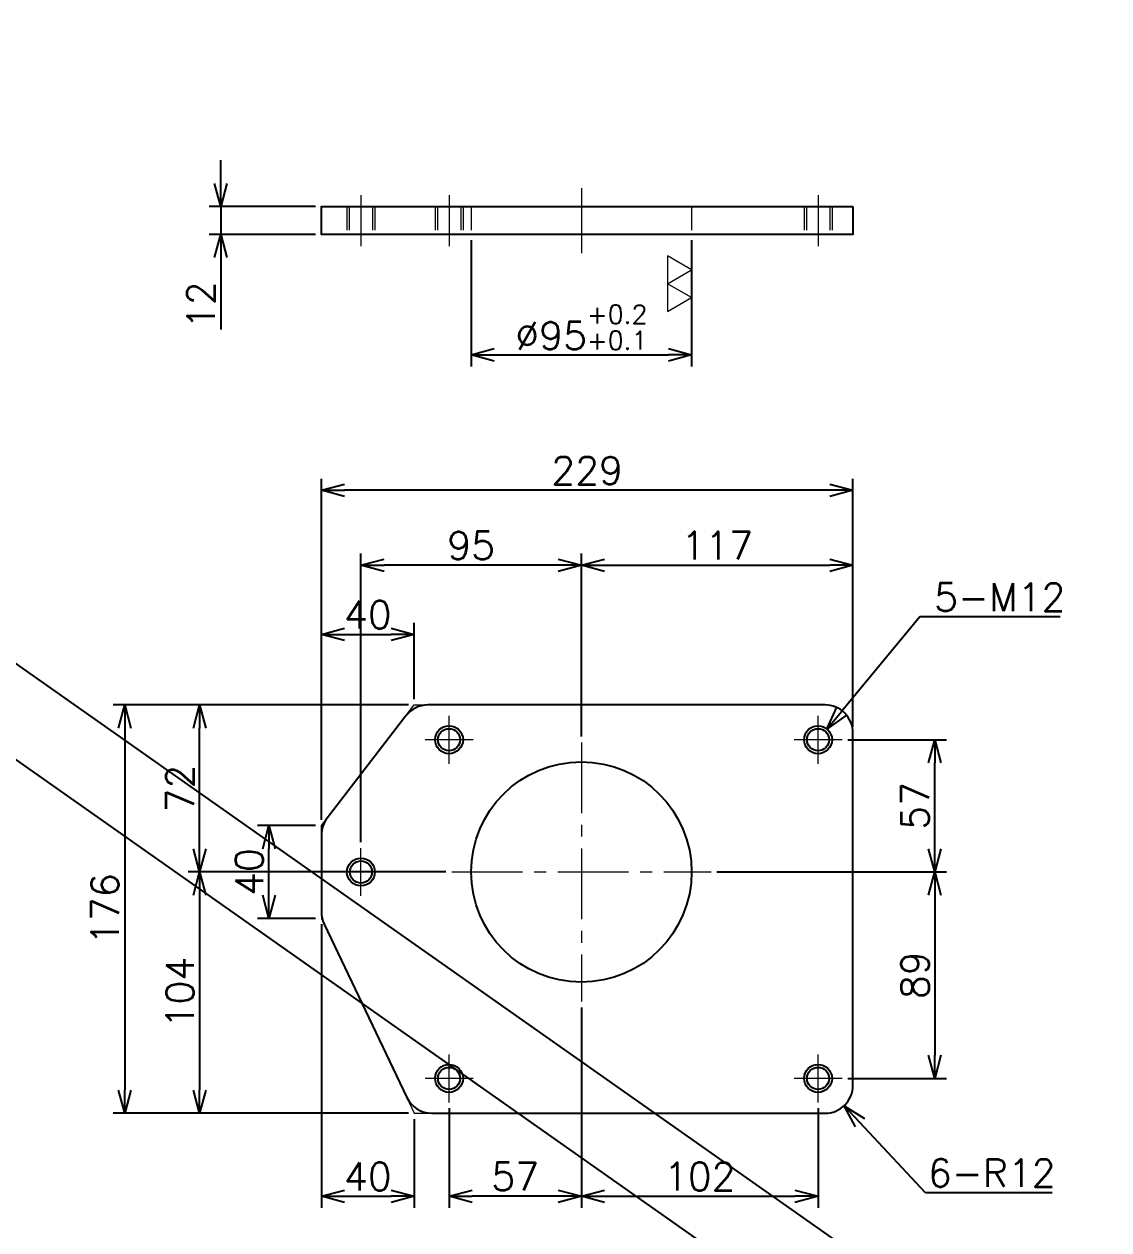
# Model space of a CAD drawing. Header units: millimetres. Extents: x -184 to 4931, y -34 to 1655.
# Drawn here: x 1460 to 1927, y 428 to 948 of the extents above; entities that cross this region are included whole.
import ezdxf
from ezdxf import colors
from ezdxf.entities.mleader import LeaderData, LeaderLine
from ezdxf.enums import TextEntityAlignment as Align
from ezdxf.math import Vec2, Vec3

# ---------------------------------------------------------------- set-up
doc = ezdxf.new("R2010")
doc.units = ezdxf.units.MM
doc.header["$LTSCALE"] = 1.6
doc.header["$PDMODE"] = 99
doc.header["$PDSIZE"] = 1
doc.linetypes.add('CENTER2', pattern=[28.575, 19.05, -3.175, 3.175, -3.175])
doc.linetypes.add('HIDDEN', pattern=[9.525, 6.35, -3.175])
for name, color, linetype, lineweight in [('04_HIDDEN', 2, 'HIDDEN', 13), ('05_CENTER', 4, 'CENTER2', 13), ('07_寸法線', 3, 'Continuous', 9), ('08_DIM', 3, 'Continuous', 13)]:
    doc.layers.add(name, color=color, linetype=linetype, lineweight=lineweight)
doc.layers.add('10_DRAFT', color=8, linetype='Continuous', lineweight=0, plot=False)
doc.styles.add('KSS_TXT', font='txt.shx', dxfattribs={"bigfont": 'extfont2.shx'})
doc.styles.get("Standard").update_dxf_attribs({"font": 'txt.shx', "bigfont": 'extfont2.shx'})
doc.dimstyles.new('KSS_DIM', dxfattribs={"dimscale": 4, "dimtxt": 3, "dimasz": 2.5, "dimexe": 1.25, "dimexo": 0.625, "dimtad": 1, "dimdsep": 46, "dimtxsty": 'KSS_TXT', "dimblk": 'OPEN30', "dimcen": 0, "dimazin": 2, "dimtfac": 0.75, "dimtmove": 0, "dimatfit": 3, "dimldrblk": 'OPEN30', "dimfxl": 1.25, "dimtolj": 1, "dimarcsym": 0})
doc.dimstyles.new('KSS_DIM$3', dxfattribs={"dimscale": 4, "dimtxt": 3, "dimasz": 2.5, "dimexe": 1.25, "dimexo": 0.625, "dimtad": 1, "dimtih": 1, "dimtoh": 1, "dimdsep": 46, "dimtxsty": 'KSS_TXT', "dimblk": 'OPEN30', "dimcen": 0, "dimazin": 2, "dimtfac": 0.75, "dimtofl": 0, "dimtmove": 0, "dimatfit": 3, "dimldrblk": 'OPEN30', "dimfxl": 1.25, "dimtolj": 1, "dimarcsym": 0})
doc.dimstyles.new('KSS_DIM$4', dxfattribs={"dimscale": 4, "dimtxt": 3, "dimasz": 2.5, "dimexe": 1.25, "dimexo": 0.625, "dimtad": 1, "dimtih": 1, "dimtoh": 1, "dimdsep": 46, "dimtxsty": 'KSS_TXT', "dimblk": 'OPEN30', "dimcen": 0, "dimse1": 1, "dimazin": 2, "dimtfac": 0.75, "dimtofl": 0, "dimtmove": 0, "dimatfit": 3, "dimldrblk": 'OPEN30', "dimfxl": 1.25, "dimtolj": 1, "dimarcsym": 0})

# ---------------------------------------------------------------- blocks, each defined once
blk = doc.blocks.new('M12Tz')
at = {"color": 0}
for radius in [6, 4.75]:
    blk.add_circle((0, 0), radius, dxfattribs=at)
at = {"layer": '05_CENTER'}
for p, q in [((0, -10.33), (0, 10.33)), ((10.33, 0), (-10.33, 0))]:
    blk.add_line(p, q, dxfattribs=at)
blk = doc.blocks.new('_Open30')
at = {"color": 0, "linetype": 'ByBlock', "lineweight": -2}
for p, q in [((-1, 0.268), (0, 0)), ((0, 0), (-1, -0.268)), ((0, 0), (-1, 0))]:
    blk.add_line(p, q, dxfattribs=at)
blk = doc.blocks.new('*D183')
at = {"layer": '08_DIM', "color": 0, "lineweight": -2, "transparency": 16777216}
for p, q in [((1699.71, 524), (1699.71, 437.58)), ((1642.71, 480.55), (1642.71, 437.58)), ((1689.71, 442.58), (1652.71, 442.58))]:
    blk.add_line(p, q, dxfattribs=at)
at = {"layer": 'Defpoints', "color": 0, "transparency": 16777216}
for p in [(1699.71, 526.5), (1642.71, 483.05), (1642.71, 442.58)]:
    blk.add_point(p, dxfattribs=at)
at = {"layer": '08_DIM', "color": 0, "lineweight": -2, "transparency": 16777216, "xscale": 10, "yscale": 10, "zscale": 10, "rotation": 180}
blk.add_blockref('_Open30', (1642.71, 442.58), dxfattribs=at)
at = {"layer": '08_DIM', "color": 0, "lineweight": -2, "transparency": 16777216, "xscale": 10, "yscale": 10, "zscale": 10}
blk.add_blockref('_Open30', (1699.71, 442.58), dxfattribs=at)
at = {"layer": '08_DIM', "color": 0, "transparency": 16777216, "insert": (1671.21, 451.08), "char_height": 12, "attachment_point": 5, "style": 'KSS_TXT'}
blk.add_mtext('\\A1;57', dxfattribs=at)
blk = doc.blocks.new('*D184')
at = {"layer": '08_DIM', "color": 0, "lineweight": -2, "transparency": 16777216}
for p, q in [((1604.71, 595.21), (1604.71, 719.61)), ((1699.71, 640.76), (1699.71, 719.61)), ((1689.71, 714.61), (1614.71, 714.61))]:
    blk.add_line(p, q, dxfattribs=at)
at = {"layer": 'Defpoints', "color": 0, "transparency": 16777216}
for p in [(1604.71, 714.61), (1699.71, 638.26), (1604.71, 592.71)]:
    blk.add_point(p, dxfattribs=at)
at = {"layer": '08_DIM', "color": 0, "lineweight": -2, "transparency": 16777216, "xscale": 10, "yscale": 10, "zscale": 10, "rotation": 180}
blk.add_blockref('_Open30', (1604.71, 714.61), dxfattribs=at)
at = {"layer": '08_DIM', "color": 0, "lineweight": -2, "transparency": 16777216, "xscale": 10, "yscale": 10, "zscale": 10}
blk.add_blockref('_Open30', (1699.71, 714.61), dxfattribs=at)
at = {"layer": '08_DIM', "color": 0, "transparency": 16777216, "insert": (1652.21, 723.11), "char_height": 12, "attachment_point": 5, "style": 'KSS_TXT'}
blk.add_mtext('\\A1;95', dxfattribs=at)
blk = doc.blocks.new('*D185')
at = {"layer": '08_DIM', "color": 0, "lineweight": -2, "transparency": 16777216}
for p, q in [((1699.71, 524), (1699.71, 437.58)), ((1801.71, 480.55), (1801.71, 437.58)), ((1709.71, 442.58), (1791.71, 442.58))]:
    blk.add_line(p, q, dxfattribs=at)
at = {"layer": 'Defpoints', "color": 0, "transparency": 16777216}
for p in [(1699.71, 526.5), (1801.71, 483.05), (1801.71, 442.58)]:
    blk.add_point(p, dxfattribs=at)
at = {"layer": '08_DIM', "color": 0, "lineweight": -2, "transparency": 16777216, "xscale": 10, "yscale": 10, "zscale": 10, "rotation": 180}
blk.add_blockref('_Open30', (1699.71, 442.58), dxfattribs=at)
at = {"layer": '08_DIM', "color": 0, "lineweight": -2, "transparency": 16777216, "xscale": 10, "yscale": 10, "zscale": 10}
blk.add_blockref('_Open30', (1801.71, 442.58), dxfattribs=at)
at = {"layer": '08_DIM', "color": 0, "transparency": 16777216, "insert": (1750.71, 451.08), "char_height": 12, "attachment_point": 5, "style": 'KSS_TXT'}
blk.add_mtext('\\A1;102', dxfattribs=at)
blk = doc.blocks.new('*D186')
at = {"layer": '08_DIM', "color": 0, "lineweight": -2, "transparency": 16777216}
for p, q in [((1814.55, 639.38), (1856.98, 639.38)), ((1851.98, 592.38), (1851.98, 629.38)), ((1758.09, 582.38), (1856.98, 582.38))]:
    blk.add_line(p, q, dxfattribs=at)
at = {"layer": 'Defpoints', "color": 0, "transparency": 16777216}
for p in [(1812.05, 639.38), (1851.98, 639.38), (1755.59, 582.38)]:
    blk.add_point(p, dxfattribs=at)
at = {"layer": '08_DIM', "color": 0, "lineweight": -2, "transparency": 16777216, "xscale": 10, "yscale": 10, "zscale": 10}
for p, rotation in [((1851.98, 639.38), 90), ((1851.98, 582.38), 270)]:
    blk.add_blockref('_Open30', p, dxfattribs=dict(at, rotation=rotation))
at = {"layer": '08_DIM', "color": 0, "transparency": 16777216, "insert": (1843.48, 610.88), "char_height": 12, "attachment_point": 5, "rotation": 90, "style": 'KSS_TXT'}
blk.add_mtext('\\A1;57', dxfattribs=at)
blk = doc.blocks.new('*D187')
at = {"layer": '08_DIM', "color": 0, "lineweight": -2, "transparency": 16777216}
for p, q in [((1758.09, 582.38), (1856.98, 582.38)), ((1851.98, 572.38), (1851.98, 503.38)), ((1814.55, 493.38), (1856.98, 493.38))]:
    blk.add_line(p, q, dxfattribs=at)
at = {"layer": 'Defpoints', "color": 0, "transparency": 16777216}
for p in [(1755.59, 582.38), (1812.05, 493.38), (1851.98, 493.38)]:
    blk.add_point(p, dxfattribs=at)
at = {"layer": '08_DIM', "color": 0, "lineweight": -2, "transparency": 16777216, "xscale": 10, "yscale": 10, "zscale": 10}
for p, rotation in [((1851.98, 582.38), 90), ((1851.98, 493.38), 270)]:
    blk.add_blockref('_Open30', p, dxfattribs=dict(at, rotation=rotation))
at = {"layer": '08_DIM', "color": 0, "transparency": 16777216, "insert": (1843.48, 537.88), "char_height": 12, "attachment_point": 5, "rotation": 90, "style": 'KSS_TXT'}
blk.add_mtext('\\A1;89', dxfattribs=at)
blk = doc.blocks.new('*D188')
at = {"layer": '08_DIM', "color": 0, "lineweight": -2, "transparency": 16777216}
for p, q in [((1625.21, 654.38), (1530.24, 654.38)), ((1535.24, 592.38), (1535.24, 644.38)), ((1641.33, 582.38), (1530.24, 582.38))]:
    blk.add_line(p, q, dxfattribs=at)
at = {"layer": 'Defpoints', "color": 0, "transparency": 16777216}
for p in [(1535.24, 654.38), (1627.71, 654.38), (1643.83, 582.38)]:
    blk.add_point(p, dxfattribs=at)
at = {"layer": '08_DIM', "color": 0, "lineweight": -2, "transparency": 16777216, "xscale": 10, "yscale": 10, "zscale": 10}
for p, rotation in [((1535.24, 654.38), 90), ((1535.24, 582.38), 270)]:
    blk.add_blockref('_Open30', p, dxfattribs=dict(at, rotation=rotation))
at = {"layer": '08_DIM', "color": 0, "transparency": 16777216, "insert": (1526.74, 618.38), "char_height": 12, "attachment_point": 5, "rotation": 90, "style": 'KSS_TXT'}
blk.add_mtext('\\A1;72', dxfattribs=at)
blk = doc.blocks.new('*D189')
at = {"layer": '08_DIM', "color": 0, "lineweight": -2, "transparency": 16777216}
for p, q in [((1585.21, 602.38), (1560.11, 602.38)), ((1565.11, 572.38), (1565.11, 592.38)), ((1585.21, 562.38), (1560.11, 562.38))]:
    blk.add_line(p, q, dxfattribs=at)
at = {"layer": 'Defpoints', "color": 0, "transparency": 16777216}
for p in [(1565.11, 602.38), (1587.71, 602.38), (1587.71, 562.38)]:
    blk.add_point(p, dxfattribs=at)
at = {"layer": '08_DIM', "color": 0, "lineweight": -2, "transparency": 16777216, "xscale": 10, "yscale": 10, "zscale": 10}
for p, rotation in [((1565.11, 602.38), 90), ((1565.11, 562.38), 270)]:
    blk.add_blockref('_Open30', p, dxfattribs=dict(at, rotation=rotation))
at = {"layer": '08_DIM', "color": 0, "transparency": 16777216, "insert": (1556.61, 582.38), "char_height": 12, "attachment_point": 5, "rotation": 90, "style": 'KSS_TXT'}
blk.add_mtext('\\A1;40', dxfattribs=at)
blk = doc.blocks.new('*D190')
at = {"layer": '08_DIM', "color": 0, "lineweight": -2, "transparency": 16777216}
for p, q in [((1587.71, 604.88), (1587.71, 751.91)), ((1816.71, 644.88), (1816.71, 751.91)), ((1806.71, 746.91), (1597.71, 746.91))]:
    blk.add_line(p, q, dxfattribs=at)
at = {"layer": 'Defpoints', "color": 0, "transparency": 16777216}
for p in [(1587.71, 746.91), (1816.71, 642.38), (1587.71, 602.38)]:
    blk.add_point(p, dxfattribs=at)
at = {"layer": '08_DIM', "color": 0, "lineweight": -2, "transparency": 16777216, "xscale": 10, "yscale": 10, "zscale": 10, "rotation": 180}
blk.add_blockref('_Open30', (1587.71, 746.91), dxfattribs=at)
at = {"layer": '08_DIM', "color": 0, "lineweight": -2, "transparency": 16777216, "xscale": 10, "yscale": 10, "zscale": 10}
blk.add_blockref('_Open30', (1816.71, 746.91), dxfattribs=at)
at = {"layer": '08_DIM', "color": 0, "transparency": 16777216, "insert": (1702.21, 755.41), "char_height": 12, "attachment_point": 5, "style": 'KSS_TXT'}
blk.add_mtext('\\A1;229', dxfattribs=at)
blk = doc.blocks.new('*D191')
at = {"layer": '08_DIM', "color": 0, "lineweight": -2, "transparency": 16777216}
for p, q in [((1699.71, 640.76), (1699.71, 719.61)), ((1816.71, 644.88), (1816.71, 719.61)), ((1709.71, 714.61), (1806.71, 714.61))]:
    blk.add_line(p, q, dxfattribs=at)
at = {"layer": 'Defpoints', "color": 0, "transparency": 16777216}
for p in [(1816.71, 714.61), (1816.71, 642.38), (1699.71, 638.26)]:
    blk.add_point(p, dxfattribs=at)
at = {"layer": '08_DIM', "color": 0, "lineweight": -2, "transparency": 16777216, "xscale": 10, "yscale": 10, "zscale": 10, "rotation": 180}
blk.add_blockref('_Open30', (1699.71, 714.61), dxfattribs=at)
at = {"layer": '08_DIM', "color": 0, "lineweight": -2, "transparency": 16777216, "xscale": 10, "yscale": 10, "zscale": 10}
blk.add_blockref('_Open30', (1816.71, 714.61), dxfattribs=at)
at = {"layer": '08_DIM', "color": 0, "transparency": 16777216, "insert": (1758.21, 723.11), "char_height": 12, "attachment_point": 5, "style": 'KSS_TXT'}
blk.add_mtext('\\A1;117', dxfattribs=at)
blk = doc.blocks.new('*D192')
at = {"layer": '08_DIM', "color": 0, "lineweight": -2, "transparency": 16777216}
for p, q in [((1641.33, 582.38), (1530.24, 582.38)), ((1535.24, 572.38), (1535.24, 488.38)), ((1625.21, 478.38), (1530.24, 478.38))]:
    blk.add_line(p, q, dxfattribs=at)
at = {"layer": 'Defpoints', "color": 0, "transparency": 16777216}
for p in [(1643.83, 582.38), (1535.24, 478.38), (1627.71, 478.38)]:
    blk.add_point(p, dxfattribs=at)
at = {"layer": '08_DIM', "color": 0, "lineweight": -2, "transparency": 16777216, "xscale": 10, "yscale": 10, "zscale": 10}
for p, rotation in [((1535.24, 582.38), 90), ((1535.24, 478.38), 270)]:
    blk.add_blockref('_Open30', p, dxfattribs=dict(at, rotation=rotation))
at = {"layer": '08_DIM', "color": 0, "transparency": 16777216, "insert": (1526.74, 530.38), "char_height": 12, "attachment_point": 5, "rotation": 90, "style": 'KSS_TXT'}
blk.add_mtext('\\A1;104', dxfattribs=at)
blk = doc.blocks.new('*D193')
at = {"layer": '08_DIM', "color": 0, "lineweight": -2, "transparency": 16777216}
for p, q in [((1625.21, 654.38), (1497.94, 654.38)), ((1502.94, 644.38), (1502.94, 488.38)), ((1625.21, 478.38), (1497.94, 478.38))]:
    blk.add_line(p, q, dxfattribs=at)
at = {"layer": 'Defpoints', "color": 0, "transparency": 16777216}
for p in [(1627.71, 654.38), (1502.94, 478.38), (1627.71, 478.38)]:
    blk.add_point(p, dxfattribs=at)
at = {"layer": '08_DIM', "color": 0, "lineweight": -2, "transparency": 16777216, "xscale": 10, "yscale": 10, "zscale": 10}
for p, rotation in [((1502.94, 654.38), 90), ((1502.94, 478.38), 270)]:
    blk.add_blockref('_Open30', p, dxfattribs=dict(at, rotation=rotation))
at = {"layer": '08_DIM', "color": 0, "transparency": 16777216, "insert": (1494.44, 566.38), "char_height": 12, "attachment_point": 5, "rotation": 90, "style": 'KSS_TXT'}
blk.add_mtext('\\A1;176', dxfattribs=at)
blk = doc.blocks.new('*D194')
at = {"layer": '08_DIM', "color": 0, "lineweight": -2, "transparency": 16777216}
for p, q in [((1544.32, 879.21), (1544.32, 889.21)), ((1585.21, 869.21), (1539.32, 869.21)), ((1544.32, 869.21), (1544.32, 857.21)), ((1585.21, 857.21), (1539.32, 857.21)), ((1544.32, 847.21), (1544.32, 816.21))]:
    blk.add_line(p, q, dxfattribs=at)
at = {"layer": 'Defpoints', "color": 0, "transparency": 16777216}
for p in [(1587.71, 869.21), (1544.32, 857.21), (1587.71, 857.21)]:
    blk.add_point(p, dxfattribs=at)
at = {"layer": '08_DIM', "color": 0, "lineweight": -2, "transparency": 16777216, "xscale": 10, "yscale": 10, "zscale": 10}
for p, rotation in [((1544.32, 869.21), 270), ((1544.32, 857.21), 90)]:
    blk.add_blockref('_Open30', p, dxfattribs=dict(at, rotation=rotation))
at = {"layer": '08_DIM', "color": 0, "transparency": 16777216, "insert": (1535.82, 826.71), "char_height": 12, "attachment_point": 5, "rotation": 90, "style": 'KSS_TXT'}
blk.add_mtext('\\A1;12', dxfattribs=at)
blk = doc.blocks.new('*D195')
at = {"layer": '08_DIM', "color": 0, "lineweight": -2, "transparency": 16777216}
for p, q in [((1652.21, 854.71), (1652.21, 800.32)), ((1747.21, 854.71), (1747.21, 800.32)), ((1662.21, 805.32), (1737.21, 805.32))]:
    blk.add_line(p, q, dxfattribs=at)
at = {"layer": 'Defpoints', "color": 0, "transparency": 16777216}
for p in [(1652.21, 857.21), (1747.21, 857.21), (1747.21, 805.32)]:
    blk.add_point(p, dxfattribs=at)
at = {"layer": '08_DIM', "color": 0, "lineweight": -2, "transparency": 16777216, "xscale": 10, "yscale": 10, "zscale": 10, "rotation": 180}
blk.add_blockref('_Open30', (1652.21, 805.32), dxfattribs=at)
at = {"layer": '08_DIM', "color": 0, "lineweight": -2, "transparency": 16777216, "xscale": 10, "yscale": 10, "zscale": 10}
blk.add_blockref('_Open30', (1747.21, 805.32), dxfattribs=at)
at = {"layer": '08_DIM', "color": 0, "transparency": 16777216, "insert": (1699.71, 817.15), "char_height": 12, "attachment_point": 5, "style": 'KSS_TXT'}
blk.add_mtext('%%C95{\\H8.000000;\\S+0.2^ +0.1;}', dxfattribs=at)
blk = doc.blocks.new('*D196')
at = {"layer": '08_DIM', "color": 0, "lineweight": -2, "transparency": 16777216}
for p, q in [((1845.5, 692.34), (1811.91, 651.71)), ((1906, 692.34), (1845.5, 692.34))]:
    blk.add_line(p, q, dxfattribs=at)
at = {"layer": 'Defpoints', "color": 0, "transparency": 16777216}
for p in [(1805.54, 644), (1797.89, 634.75)]:
    blk.add_point(p, dxfattribs=at)
at = {"layer": '08_DIM', "color": 0, "lineweight": -2, "transparency": 16777216, "xscale": 10, "yscale": 10, "zscale": 10, "rotation": 230.4169207867893}
blk.add_blockref('_Open30', (1805.54, 644), dxfattribs=at)
at = {"layer": '08_DIM', "color": 0, "transparency": 16777216, "insert": (1880, 700.84), "char_height": 12, "attachment_point": 5, "style": 'KSS_TXT'}
blk.add_mtext('\\A1;5-M12', dxfattribs=at)
blk = doc.blocks.new('p1ba02')
for p, q in [((-1.5, 2.6), (1.5, 2.6)), ((0, 0), (-1.5, 2.6)), ((1.5, 2.6), (0, 0)), ((3, 0), (1.5, 2.6)), ((1.5, 2.6), (4.5, 2.6)), ((4.5, 2.6), (3, 0))]:
    blk.add_line(p, q)
blk = doc.blocks.new('*D200')
at = {"layer": '08_DIM', "color": 0, "lineweight": -2, "transparency": 16777216}
for p, q in [((1587.71, 604.88), (1587.71, 689.81)), ((1627.71, 656.88), (1627.71, 689.81)), ((1597.71, 684.81), (1617.71, 684.81))]:
    blk.add_line(p, q, dxfattribs=at)
at = {"layer": 'Defpoints', "color": 0, "transparency": 16777216}
for p in [(1627.71, 684.81), (1627.71, 654.38), (1587.71, 602.38)]:
    blk.add_point(p, dxfattribs=at)
at = {"layer": '08_DIM', "color": 0, "lineweight": -2, "transparency": 16777216, "xscale": 10, "yscale": 10, "zscale": 10, "rotation": 180}
blk.add_blockref('_Open30', (1587.71, 684.81), dxfattribs=at)
at = {"layer": '08_DIM', "color": 0, "lineweight": -2, "transparency": 16777216, "xscale": 10, "yscale": 10, "zscale": 10}
blk.add_blockref('_Open30', (1627.71, 684.81), dxfattribs=at)
at = {"layer": '08_DIM', "color": 0, "transparency": 16777216, "insert": (1607.71, 693.31), "char_height": 12, "attachment_point": 5, "style": 'KSS_TXT'}
blk.add_mtext('\\A1;40', dxfattribs=at)
blk = doc.blocks.new('*D201')
at = {"layer": '08_DIM', "color": 0, "lineweight": -2, "transparency": 16777216}
for p, q in [((1587.71, 559.88), (1587.71, 437.58)), ((1627.71, 475.88), (1627.71, 437.58)), ((1597.71, 442.58), (1617.71, 442.58))]:
    blk.add_line(p, q, dxfattribs=at)
at = {"layer": 'Defpoints', "color": 0, "transparency": 16777216}
for p in [(1587.71, 562.38), (1627.71, 478.38), (1627.71, 442.58)]:
    blk.add_point(p, dxfattribs=at)
at = {"layer": '08_DIM', "color": 0, "lineweight": -2, "transparency": 16777216, "xscale": 10, "yscale": 10, "zscale": 10, "rotation": 180}
blk.add_blockref('_Open30', (1587.71, 442.58), dxfattribs=at)
at = {"layer": '08_DIM', "color": 0, "lineweight": -2, "transparency": 16777216, "xscale": 10, "yscale": 10, "zscale": 10}
blk.add_blockref('_Open30', (1627.71, 442.58), dxfattribs=at)
at = {"layer": '08_DIM', "color": 0, "transparency": 16777216, "insert": (1607.71, 451.08), "char_height": 12, "attachment_point": 5, "style": 'KSS_TXT'}
blk.add_mtext('\\A1;40', dxfattribs=at)
blk = doc.blocks.new('*D202')
at = {"layer": '08_DIM', "color": 0, "lineweight": -2, "transparency": 16777216}
for p, q in [((1848.05, 444.12), (1819.75, 474.32)), ((1902.55, 444.12), (1848.05, 444.12))]:
    blk.add_line(p, q, dxfattribs=at)
at = {"layer": 'Defpoints', "color": 0, "transparency": 16777216}
for p in [(1804.71, 490.38), (1812.92, 481.62)]:
    blk.add_point(p, dxfattribs=at)
at = {"layer": '08_DIM', "color": 0, "lineweight": -2, "transparency": 16777216, "xscale": 10, "yscale": 10, "zscale": 10, "rotation": 133.1327675128002}
blk.add_blockref('_Open30', (1812.92, 481.62), dxfattribs=at)
at = {"layer": '08_DIM', "color": 0, "transparency": 16777216, "insert": (1876.55, 452.62), "char_height": 12, "attachment_point": 5, "style": 'KSS_TXT'}
blk.add_mtext('\\A1;6-R12', dxfattribs=at)
blk = doc.blocks.new('AM_BALLOON1')
at = {"transparency": 16777216}
blk.add_circle((0, 0), 5, dxfattribs=at)
blk.add_attdef('B_NUMBER', text='', height=3, dxfattribs=at).set_placement((0, 0), align=Align.MIDDLE_CENTER)
blk = doc.blocks.new('_OPEN')
at = {"color": 0, "linetype": 'ByBlock'}
for p, q in [((-1, 0.167), (0, 0)), ((0, 0), (-1, -0.167)), ((0, 0), (-1, 0))]:
    blk.add_line(p, q, dxfattribs=at)

msp = doc.modelspace()

# ---------------------------------------------------------------- linework, layer by layer
for p, q in [((0, 1655.492), (2352.09, 0)), ((58.854, 1655.492), (2359.356, 36.31))]:
    msp.add_line(p, q)
at = {"color": 0}
msp.add_line((1635.29, 478.379), (1660.37, 478.379), dxfattribs=at)
msp.add_lwpolyline([(1816.713, 869.206), (1816.713, 857.206), (1587.713, 857.206), (1587.713, 869.206)], close=True, dxfattribs=at)
msp.add_lwpolyline([(1635.29, 478.379), (1804.713, 478.379, 0.4142136), (1816.713, 490.379), (1816.713, 642.379, 0.4142136), (1804.713, 654.379), (1633.622, 654.379, 0.2328518), (1624.111, 649.695), (1590.202, 605.614, 0.1654081), (1587.713, 598.297), (1587.713, 565.09, 0.1115642), (1588.879, 559.931), (1624.456, 485.22, 0.2892812), (1635.29, 478.379)], format="xyb", dxfattribs=at)
msp.add_circle((1699.713, 582.379), 47.5, dxfattribs=at)
at = {"layer": '04_HIDDEN'}
for p, q in [((1598.713, 869.206), (1598.713, 857.206)), ((1599.713, 869.206), (1599.713, 857.206)), ((1609.713, 869.206), (1609.713, 857.206)), ((1610.713, 869.206), (1610.713, 857.206)), ((1636.713, 869.206), (1636.713, 857.206)), ((1637.713, 869.206), (1637.713, 857.206)), ((1647.713, 869.206), (1647.713, 857.206)), ((1648.713, 869.206), (1648.713, 857.206)), ((1652.213, 869.206), (1652.213, 857.206)), ((1747.213, 869.206), (1747.213, 857.206)), ((1795.713, 869.206), (1795.713, 857.206)), ((1796.713, 869.206), (1796.713, 857.206)), ((1806.713, 869.206), (1806.713, 857.206)), ((1807.713, 869.206), (1807.713, 857.206))]:
    msp.add_line(p, q, dxfattribs=at)
at = {"layer": '05_CENTER'}
for p, q in [((1604.713, 874.206), (1604.713, 852.206)), ((1642.713, 874.206), (1642.713, 852.206)), ((1699.713, 877.21), (1699.713, 849.202)), ((1801.713, 874.206), (1801.713, 852.206)), ((1699.713, 638.257), (1699.713, 526.501)), ((1643.835, 582.379), (1755.592, 582.379))]:
    msp.add_line(p, q, dxfattribs=at)
at = {"layer": '08_DIM'}
for points in [[(1624.111, 649.695), (1627.713, 654.379), (1633.622, 654.379)], [(1587.713, 598.297), (1587.713, 602.379), (1590.202, 605.614)], [(1587.713, 565.09), (1587.713, 562.379), (1588.879, 559.931)], [(1624.456, 485.22), (1627.713, 478.379), (1635.29, 478.379)]]:
    msp.add_lwpolyline(points, dxfattribs=at)
at = {"layer": '10_DRAFT'}
for p, q in [((1699.713, 869.206), (1699.713, 857.206)), ((1627.713, 654.379), (1644.468, 654.379))]:
    msp.add_line(p, q, dxfattribs=at)

# ---------------------------------------------------------------- block references
for p in [(1642.713, 639.379), (1801.713, 639.379), (1604.713, 582.379), (1642.713, 493.379), (1801.713, 493.379)]:
    msp.add_blockref('M12Tz', p)
at = {"layer": '08_DIM', "xscale": -4, "yscale": 4, "zscale": 4, "rotation": 90}
msp.add_blockref('p1ba02', (1747.213, 841.971), dxfattribs=at)

# ---------------------------------------------------------------- dimensions: what is measured, and where the dimension line sits
at = {"layer": '08_DIM'}
for base, p1, p2, picture, middle in [((1544.321, 857.206), (1587.713, 869.206), (1587.713, 857.206), '*D194', (1535.821, 826.706)), ((1502.94, 478.379), (1627.713, 654.379), (1627.713, 478.379), '*D193', (1494.44, 566.379)), ((1535.237, 654.379), (1643.835, 582.379), (1627.713, 654.379), '*D188', (1526.737, 618.379)), ((1851.978, 639.379), (1755.592, 582.379), (1812.045, 639.379), '*D186', (1843.478, 610.879)), ((1565.112, 602.379), (1587.713, 562.379), (1587.713, 602.379), '*D189', (1556.612, 582.379)), ((1535.237, 478.379), (1643.835, 582.379), (1627.713, 478.379), '*D192', (1526.737, 530.379)), ((1851.978, 493.379), (1755.592, 582.379), (1812.045, 493.379), '*D187', (1843.478, 537.879))]:
    dim = msp.add_linear_dim(base=base, p1=p1, p2=p2, angle=90, dimstyle='KSS_DIM', dxfattribs=at)
    dim.commit()
    dim.dimension.update_dxf_attribs({"geometry": picture, "text_midpoint": middle})
dim = msp.add_linear_dim(base=(1747.213, 805.316), p1=(1652.213, 857.206), p2=(1747.213, 857.206), text='%%C<>', dimstyle='KSS_DIM', override={"dimpost": '', "dimtol": 1, "dimlim": 0, "dimtp": 0.2, "dimtm": -0.1, "dimtfac": 0.666667, "dimtdec": 2, "dimtolj": 0, "dimtzin": 8}, dxfattribs=at)
dim.commit()
dim.dimension.update_dxf_attribs({"geometry": '*D195', "text_midpoint": (1699.713, 817.149)})
for base, p1, p2, picture, middle in [((1587.713, 746.911), (1816.713, 642.379), (1587.713, 602.379), '*D190', (1702.213, 755.411)), ((1604.713, 714.608), (1699.713, 638.257), (1604.713, 592.711), '*D184', (1652.213, 723.108)), ((1816.713, 714.608), (1699.713, 638.257), (1816.713, 642.379), '*D191', (1758.213, 723.108)), ((1627.713, 684.81), (1587.713, 602.379), (1627.713, 654.379), '*D200', (1607.713, 693.31)), ((1627.713, 442.577), (1587.713, 562.379), (1627.713, 478.379), '*D201', (1607.713, 451.077)), ((1642.713, 442.577), (1699.713, 526.501), (1642.713, 483.047), '*D183', (1671.213, 451.077)), ((1801.713, 442.577), (1699.713, 526.501), (1801.713, 483.047), '*D185', (1750.713, 451.077))]:
    dim = msp.add_linear_dim(base=base, p1=p1, p2=p2, dimstyle='KSS_DIM', dxfattribs=at)
    dim.commit()
    dim.dimension.update_dxf_attribs({"geometry": picture, "text_midpoint": middle})
dim = msp.add_diameter_dim_2p(p1=(1797.89, 634.755), p2=(1805.536, 644.003), text='5-M<>', dimstyle='KSS_DIM$3', override={"dimpost": '<>', "dimtix": 1}, dxfattribs=at)
dim.commit()
dim.dimension.update_dxf_attribs({"geometry": '*D196', "text_midpoint": (1879.998, 692.338), "dimtype": 163})
dim = msp.add_radius_dim(center=(1804.713, 490.379), mpoint=(1812.917, 481.622), text='6-<>', dimstyle='KSS_DIM$4', override={"dimpost": 'R<>', "dimtix": 1}, dxfattribs=at)
dim.commit()
dim.dimension.update_dxf_attribs({"geometry": '*D202', "text_midpoint": (1876.553, 444.119), "dimtype": 164})

# ---------------------------------------------------------------- leaders
at = {"layer": '07_寸法線'}
ml = msp.add_multileader_block('Standard', dxfattribs=at)
ml.set_content('AM_BALLOON1', color=256, scale=5)
ml.set_attribute('B_NUMBER', '4', width=0)
ml.set_leader_properties(color=256, linetype='ByLayer', lineweight=-1)
ml.set_arrow_properties(name='OPEN')
ml.build(insert=Vec2(0, 0))
ml.multileader.update_dxf_attribs({"leader_type": 0, "has_dogleg": 0, "text_right_attachment_type": 6, "dogleg_length": 0, "arrow_head_size": 10, "scale": 2.5, "block_connection_type": 1})
ctx = ml.context
ctx.base_point, ctx.scale, ctx.char_height, ctx.arrow_head_size, ctx.landing_gap_size, ctx.plane_origin = Vec3(2930.951, 1477.851), 2.5, 20, 10, 10, Vec3(2930.951, 1477.851)
ctx.right_attachment, ctx.attachment_type = 6, 1
notes = []
notes.append((ctx, [(0, (0, 0, 0), (0, 0), (1, 0), 1, [])]))
ctx.block.insert = Vec3(2930.951, 1477.851)
ml = msp.add_multileader_block('Standard', dxfattribs=at)
ml.set_content('AM_BALLOON1', color=256, scale=5)
ml.set_attribute('B_NUMBER', '10', width=0)
ml.set_leader_properties(color=256, linetype='ByLayer', lineweight=-1)
ml.set_arrow_properties(name='OPEN')
ml.build(insert=Vec2(0, 0))
ml.multileader.update_dxf_attribs({"leader_type": 0, "has_dogleg": 0, "text_right_attachment_type": 6, "dogleg_length": 0, "arrow_head_size": 10, "scale": 2.5, "block_connection_type": 1})
ctx = ml.context
ctx.base_point, ctx.scale, ctx.char_height, ctx.arrow_head_size, ctx.landing_gap_size, ctx.plane_origin = Vec3(4461.442, 898.572), 2.5, 20, 10, 10, Vec3(4461.442, 898.572)
ctx.right_attachment, ctx.attachment_type = 6, 1
notes.append((ctx, [(0, (0, 0, 0), (0, 0), (1, 0), 1, [])]))
ctx.block.insert = Vec3(4461.442, 898.572)
ml = msp.add_multileader_block('Standard', dxfattribs=at)
ml.set_content('AM_BALLOON1', color=256, scale=5)
ml.set_attribute('B_NUMBER', '5', width=0)
ml.set_leader_properties(color=256, linetype='ByLayer', lineweight=-1)
ml.set_arrow_properties(name='OPEN')
ml.build(insert=Vec2(0, 0))
ml.multileader.update_dxf_attribs({"leader_type": 0, "has_dogleg": 0, "text_right_attachment_type": 6, "dogleg_length": 0, "arrow_head_size": 10, "scale": 2.5, "block_connection_type": 1})
ctx = ml.context
ctx.base_point, ctx.scale, ctx.char_height, ctx.arrow_head_size, ctx.landing_gap_size, ctx.plane_origin = Vec3(2874.913, 844.404), 2.5, 20, 10, 10, Vec3(2874.913, 844.404)
ctx.right_attachment, ctx.attachment_type = 6, 1
notes.append((ctx, [(0, (0, 0, 0), (0, 0), (1, 0), 1, [])]))
ctx.block.insert = Vec3(2874.913, 844.404)
ml = msp.add_multileader_block('Standard', dxfattribs=at)
ml.set_content('AM_BALLOON1', color=256, scale=5)
ml.set_attribute('B_NUMBER', '6', width=0)
ml.set_leader_properties(color=256, linetype='ByLayer', lineweight=-1)
ml.set_arrow_properties(name='OPEN')
ml.build(insert=Vec2(0, 0))
ml.multileader.update_dxf_attribs({"leader_type": 0, "has_dogleg": 0, "text_right_attachment_type": 6, "dogleg_length": 0, "arrow_head_size": 10, "scale": 2.5, "block_connection_type": 1})
ctx = ml.context
ctx.base_point, ctx.scale, ctx.char_height, ctx.arrow_head_size, ctx.landing_gap_size, ctx.plane_origin = Vec3(3274.913, 844.404), 2.5, 20, 10, 10, Vec3(3274.913, 844.404)
ctx.right_attachment, ctx.attachment_type = 6, 1
notes.append((ctx, [(0, (0, 0, 0), (0, 0), (1, 0), 1, [])]))
ctx.block.insert = Vec3(3274.913, 844.404)
ml = msp.add_multileader_block('Standard', dxfattribs=at)
ml.set_content('AM_BALLOON1', color=256, scale=5)
ml.set_attribute('B_NUMBER', '7', width=0)
ml.set_leader_properties(color=256, linetype='ByLayer', lineweight=-1)
ml.set_arrow_properties(name='OPEN')
ml.build(insert=Vec2(0, 0))
ml.multileader.update_dxf_attribs({"leader_type": 0, "has_dogleg": 0, "text_right_attachment_type": 6, "dogleg_length": 0, "arrow_head_size": 10, "scale": 2.5, "block_connection_type": 1})
ctx = ml.context
ctx.base_point, ctx.scale, ctx.char_height, ctx.arrow_head_size, ctx.landing_gap_size, ctx.plane_origin = Vec3(3674.913, 844.404), 2.5, 20, 10, 10, Vec3(3674.913, 844.404)
ctx.right_attachment, ctx.attachment_type = 6, 1
notes.append((ctx, [(0, (0, 0, 0), (0, 0), (1, 0), 1, [])]))
ctx.block.insert = Vec3(3674.913, 844.404)
ml = msp.add_multileader_block('Standard', dxfattribs=at)
ml.set_content('AM_BALLOON1', color=256, scale=5)
ml.set_attribute('B_NUMBER', '8', width=0)
ml.set_leader_properties(color=256, linetype='ByLayer', lineweight=-1)
ml.set_arrow_properties(name='OPEN')
ml.build(insert=Vec2(0, 0))
ml.multileader.update_dxf_attribs({"leader_type": 0, "has_dogleg": 0, "text_right_attachment_type": 6, "dogleg_length": 0, "arrow_head_size": 10, "scale": 2.5, "block_connection_type": 1})
ctx = ml.context
ctx.base_point, ctx.scale, ctx.char_height, ctx.arrow_head_size, ctx.landing_gap_size, ctx.plane_origin = Vec3(4074.913, 844.404), 2.5, 20, 10, 10, Vec3(4074.913, 844.404)
ctx.right_attachment, ctx.attachment_type = 6, 1
notes.append((ctx, [(0, (0, 0, 0), (0, 0), (1, 0), 1, [])]))
ctx.block.insert = Vec3(4074.913, 844.404)
for ctx, leaders in notes:
    for number, flags, end, landing, length, lines in leaders:
        leader = LeaderData()
        leader.index, (leader.has_last_leader_line, leader.has_dogleg_vector, leader.attachment_direction) = number, flags
        leader.last_leader_point, leader.dogleg_vector, leader.dogleg_length = Vec3(end), Vec3(landing), length
        for number, points, colour, breaks in lines:
            line = LeaderLine()
            line.index, line.vertices, line.color, line.breaks = number, Vec3.list(points), colors.encode_raw_color(colour), breaks
            leader.lines.append(line)
        ctx.leaders.append(leader)

doc.saveas('drawing.dxf')
